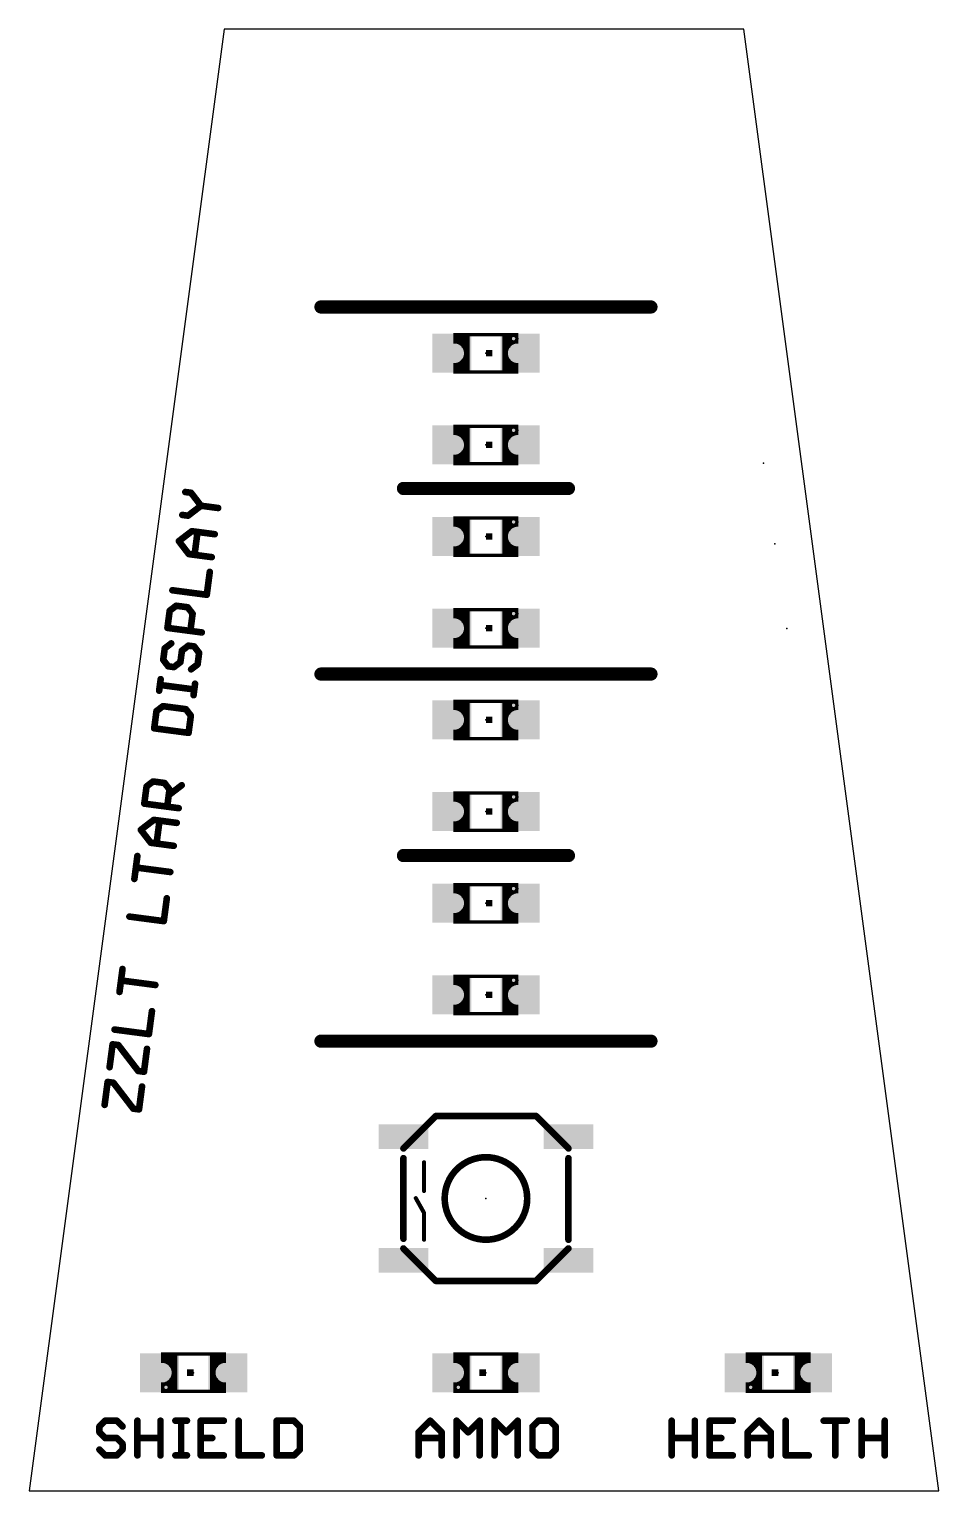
# Model space of a CAD drawing. Extents: x 0.9 to 28.9, y 0.4 to 45.4.
import ezdxf

# ---------------------------------------------------------------- set-up
doc = ezdxf.new("R2010")
doc.units = 0
for name, color, linetype in [('20', 7, 'CONTINUOUS'), ('21', 7, 'CONTINUOUS'), ('23', 7, 'CONTINUOUS'), ('31', 253, 'CONTINUOUS'), ('51', 53, 'CONTINUOUS')]:
    doc.layers.add(name, color=color, linetype=linetype)

# ---------------------------------------------------------------- blocks, each defined once
blk = doc.blocks.new('RECT')
blk.add_solid([(-0.5, -0.5), (0.5, -0.5), (-0.5, 0.5), (0.5, 0.5)])

msp = doc.modelspace()

# ---------------------------------------------------------------- linework, layer by layer
at = {"layer": '20'}
for p, q in [((6.8544, 45.4064), (0.8544, 0.4064)), ((22.8544, 45.4064), (6.8544, 45.4064)), ((28.8544, 0.4064), (22.8544, 45.4064)), ((0.8544, 0.4064), (28.8544, 0.4064))]:
    msp.add_line(p, q, dxfattribs=at)
at = {"layer": '21'}
for points, const_width in [([(9.8344, 36.8554), (19.9944, 36.8554)], 0.4064), ([(5.836, 31.134), (5.6595, 31.1573)], 0.2032), ([(6.1424, 30.7347), (5.836, 31.134)], 0.2032), ([(12.3744, 31.2674), (17.4544, 31.2674)], 0.4064), ([(5.7431, 30.4283), (6.1424, 30.7347)], 0.2032), ([(6.1424, 30.7347), (6.6717, 30.665)], 0.2032), ([(5.5666, 30.4515), (5.7431, 30.4283)], 0.2032), ([(5.4604, 29.645), (5.8598, 29.9514)], 0.2032), ([(5.7668, 29.2457), (5.4604, 29.645)], 0.2032), ([(5.8598, 29.9514), (6.5655, 29.8585)], 0.2032), ([(5.9433, 29.2225), (6.0362, 29.9282)], 0.2032), ([(6.4726, 29.1528), (5.7668, 29.2457)], 0.2032), ([(6.3199, 27.9934), (6.4128, 28.6991)], 0.2032), ([(5.2614, 28.1328), (6.3199, 27.9934)], 0.2032), ([(5.1087, 26.9734), (5.1784, 27.5027)], 0.2032), ([(5.1784, 27.5027), (5.3781, 27.6559)], 0.2032), ([(5.3781, 27.6559), (5.7309, 27.6094)], 0.2032), ([(5.7309, 27.6094), (5.8841, 27.4097)], 0.2032), ([(5.8841, 27.4097), (5.8144, 26.8805)], 0.2032), ([(6.1673, 26.834), (5.1087, 26.9734)], 0.2032), ([(5.2254, 26.4965), (5.0258, 26.3433)], 0.2032), ([(5.0258, 26.3433), (4.9793, 25.9904)], 0.2032), ([(5.5086, 25.9207), (5.5551, 26.2736)], 0.2032), ([(5.5551, 26.2736), (5.7547, 26.4268)], 0.2032), ([(5.7547, 26.4268), (5.9311, 26.4036)], 0.2032), ([(5.9311, 26.4036), (6.0843, 26.2039)], 0.2032), ([(6.0843, 26.2039), (6.0379, 25.851)], 0.2032), ([(4.9793, 25.9904), (5.1325, 25.7907)], 0.2032), ([(5.1325, 25.7907), (5.3089, 25.7675)], 0.2032), ([(5.3089, 25.7675), (5.5086, 25.9207)], 0.2032), ([(6.0379, 25.851), (5.8382, 25.6978)], 0.2032), ([(9.8344, 25.5524), (19.9944, 25.5524)], 0.4064), ([(4.8543, 25.0411), (4.9008, 25.3939)], 0.2032), ([(5.9361, 25.0781), (4.8776, 25.2175)], 0.2032), ([(5.9129, 24.9017), (5.9594, 25.2545)], 0.2032), ([(4.7714, 24.4109), (4.7017, 23.8817)], 0.2032), ([(4.971, 24.5642), (4.7714, 24.4109)], 0.2032), ([(5.6768, 24.4712), (4.971, 24.5642)], 0.2032), ([(5.83, 24.2716), (5.6768, 24.4712)], 0.2032), ([(5.7603, 23.7423), (5.83, 24.2716)], 0.2032), ([(4.7017, 23.8817), (5.7603, 23.7423)], 0.2032), ([(4.3964, 21.5629), (4.4661, 22.0922)], 0.2032), ([(4.4661, 22.0922), (4.6658, 22.2454)], 0.2032), ([(4.6658, 22.2454), (5.0186, 22.1989)], 0.2032), ([(5.0186, 22.1989), (5.1718, 21.9993)], 0.2032), ([(5.1718, 21.9993), (5.1021, 21.47)], 0.2032), ([(5.1486, 21.8228), (5.5479, 22.1292)], 0.2032), ([(5.455, 21.4235), (4.3964, 21.5629)], 0.2032), ([(4.2902, 20.7563), (4.6896, 21.0628)], 0.2032), ([(4.6896, 21.0628), (5.3953, 20.9698)], 0.2032), ([(4.5967, 20.357), (4.2902, 20.7563)], 0.2032), ([(4.7731, 20.3338), (4.866, 21.0395)], 0.2032), ([(5.3024, 20.2641), (4.5967, 20.357)], 0.2032), ([(4.0912, 19.2441), (4.1841, 19.9498)], 0.2032), ([(12.3744, 19.9644), (17.4544, 19.9644)], 0.4064), ([(5.1962, 19.4576), (4.1376, 19.597)], 0.2032), ([(4.9971, 17.9453), (5.09, 18.6511)], 0.2032), ([(3.9385, 18.0847), (4.9971, 17.9453)], 0.2032), ([(3.6333, 15.7659), (3.7262, 16.4716)], 0.2032), ([(4.7383, 15.9794), (3.6797, 16.1188)], 0.2032), ([(4.5392, 14.4672), (4.6321, 15.1729)], 0.2032), ([(3.4806, 14.6065), (4.5392, 14.4672)], 0.2032), ([(9.8344, 14.2494), (19.9944, 14.2494)], 0.4064), ([(3.328, 13.4471), (3.4209, 14.1529)], 0.2032), ([(3.4209, 14.1529), (3.5973, 14.1296)], 0.2032), ([(3.5973, 14.1296), (4.2101, 13.331)], 0.2032), ([(4.3866, 13.3078), (4.4795, 14.0135)], 0.2032), ([(3.1754, 12.2878), (3.2683, 12.9935)], 0.2032), ([(3.2683, 12.9935), (3.4447, 12.9702)], 0.2032), ([(3.4447, 12.9702), (4.0575, 12.1716)], 0.2032), ([(4.2101, 13.331), (4.3866, 13.3078)], 0.2032), ([(4.2339, 12.1484), (4.3268, 12.8541)], 0.2032), ([(4.0575, 12.1716), (4.2339, 12.1484)], 0.2032), ([(13.3744, 11.9464), (16.4544, 11.9464)], 0.2032), ([(12.3744, 8.1664), (12.3744, 10.6464)], 0.2032), ([(17.4544, 10.6464), (17.4544, 8.1364)], 0.2032), ([(16.4544, 6.8664), (13.3744, 6.8664)], 0.2032), ([(3.193, 2.5637), (3.015, 2.3858)], 0.2032), ([(3.015, 2.3858), (3.015, 2.2078)], 0.2032), ([(3.015, 2.2078), (3.193, 2.0299)], 0.2032), ([(3.5489, 2.5637), (3.193, 2.5637)], 0.2032), ([(3.7268, 2.3858), (3.5489, 2.5637)], 0.2032), ([(4.1844, 1.496), (4.1844, 2.5637)], 0.2032), ([(4.8962, 2.5637), (4.8962, 1.496)], 0.2032), ([(5.3538, 2.5637), (5.7097, 2.5637)], 0.2032), ([(5.5317, 1.496), (5.5317, 2.5637)], 0.2032), ([(6.8452, 2.5637), (6.1334, 2.5637)], 0.2032), ([(6.1334, 2.5637), (6.1334, 1.496)], 0.2032), ([(7.3028, 2.5637), (7.3028, 1.496)], 0.2032), ([(8.4722, 2.5637), (8.4722, 1.496)], 0.2032), ([(9.006, 2.5637), (8.4722, 2.5637)], 0.2032), ([(9.184, 2.3858), (9.006, 2.5637)], 0.2032), ([(9.184, 1.674), (9.184, 2.3858)], 0.2032), ([(12.84, 2.2078), (13.1959, 2.5637)], 0.2032), ([(12.84, 1.496), (12.84, 2.2078)], 0.2032), ([(13.1959, 2.5637), (13.5518, 2.2078)], 0.2032), ([(13.5518, 2.2078), (13.5518, 1.496)], 0.2032), ([(14.0094, 1.496), (14.0094, 2.5637)], 0.2032), ([(14.0094, 2.5637), (14.3653, 2.2078)], 0.2032), ([(14.3653, 2.2078), (14.7212, 2.5637)], 0.2032), ([(14.7212, 2.5637), (14.7212, 1.496)], 0.2032), ([(15.1788, 1.496), (15.1788, 2.5637)], 0.2032), ([(15.1788, 2.5637), (15.5347, 2.2078)], 0.2032), ([(15.5347, 2.2078), (15.8906, 2.5637)], 0.2032), ([(15.8906, 2.5637), (15.8906, 1.496)], 0.2032), ([(16.5261, 2.5637), (16.3482, 2.3858)], 0.2032), ([(16.3482, 2.3858), (16.3482, 1.674)], 0.2032), ([(16.882, 2.5637), (16.5261, 2.5637)], 0.2032), ([(17.06, 2.3858), (16.882, 2.5637)], 0.2032), ([(17.06, 1.674), (17.06, 2.3858)], 0.2032), ([(20.633, 1.496), (20.633, 2.5637)], 0.2032), ([(21.3448, 2.5637), (21.3448, 1.496)], 0.2032), ([(22.5142, 2.5637), (21.8024, 2.5637)], 0.2032), ([(21.8024, 2.5637), (21.8024, 1.496)], 0.2032), ([(22.9718, 2.2078), (23.3277, 2.5637)], 0.2032), ([(22.9718, 1.496), (22.9718, 2.2078)], 0.2032), ([(23.3277, 2.5637), (23.6836, 2.2078)], 0.2032), ([(23.6836, 2.2078), (23.6836, 1.496)], 0.2032), ([(24.1412, 2.5637), (24.1412, 1.496)], 0.2032), ([(25.3106, 2.5637), (26.0224, 2.5637)], 0.2032), ([(25.6665, 1.496), (25.6665, 2.5637)], 0.2032), ([(26.48, 1.496), (26.48, 2.5637)], 0.2032), ([(27.1918, 2.5637), (27.1918, 1.496)], 0.2032), ([(3.193, 2.0299), (3.5489, 2.0299)], 0.2032), ([(3.5489, 2.0299), (3.7268, 1.8519)], 0.2032), ([(3.7268, 1.8519), (3.7268, 1.674)], 0.2032), ([(4.1844, 2.0299), (4.8962, 2.0299)], 0.2032), ([(6.1334, 2.0299), (6.4893, 2.0299)], 0.2032), ([(12.84, 2.0299), (13.5518, 2.0299)], 0.2032), ([(20.633, 2.0299), (21.3448, 2.0299)], 0.2032), ([(21.8024, 2.0299), (22.1583, 2.0299)], 0.2032), ([(22.9718, 2.0299), (23.6836, 2.0299)], 0.2032), ([(26.48, 2.0299), (27.1918, 2.0299)], 0.2032), ([(3.193, 1.496), (3.015, 1.674)], 0.2032), ([(3.5489, 1.496), (3.193, 1.496)], 0.2032), ([(3.7268, 1.674), (3.5489, 1.496)], 0.2032), ([(5.3538, 1.496), (5.7097, 1.496)], 0.2032), ([(6.1334, 1.496), (6.8452, 1.496)], 0.2032), ([(7.3028, 1.496), (8.0146, 1.496)], 0.2032), ([(8.4722, 1.496), (9.006, 1.496)], 0.2032), ([(9.006, 1.496), (9.184, 1.674)], 0.2032), ([(16.3482, 1.674), (16.5261, 1.496)], 0.2032), ([(16.5261, 1.496), (16.882, 1.496)], 0.2032), ([(16.882, 1.496), (17.06, 1.674)], 0.2032), ([(21.8024, 1.496), (22.5142, 1.496)], 0.2032), ([(24.1412, 1.496), (24.853, 1.496)], 0.2032)]:
    msp.add_lwpolyline(points, dxfattribs=dict(at, const_width=const_width))
for points, const_width in [([(9.8344, 36.957, 1), (9.8344, 36.7538)], 0.2032), ([(19.9944, 36.7538, 1), (19.9944, 36.957)], 0.2032), ([(5.6662, 31.2076, 1), (5.6529, 31.1069)], 0.1016), ([(5.8763, 31.165, 1), (5.7957, 31.1031)], 0.1016), ([(5.8293, 31.0837, 1), (5.8426, 31.1844)], 0.1016), ([(12.3744, 31.369, 1), (12.3744, 31.1658)], 0.2032), ([(17.4544, 31.1658, 1), (17.4544, 31.369)], 0.2032), ([(6.149, 30.7851, 1), (6.1357, 30.6843)], 0.1016), ([(6.1021, 30.7038, 1), (6.1827, 30.7656)], 0.1016), ([(6.1733, 30.6944, 1), (6.1114, 30.775)], 0.1016), ([(6.665, 30.6147, 1), (6.6783, 30.7154)], 0.1016), ([(5.5733, 30.5019, 1), (5.56, 30.4012)], 0.1016), ([(5.7121, 30.4686, 1), (5.774, 30.388)], 0.1016), ([(5.7364, 30.3779, 1), (5.7497, 30.4787)], 0.1016), ([(5.5007, 29.6759, 1), (5.4201, 29.6141)], 0.1016), ([(5.4295, 29.6853, 1), (5.4914, 29.6047)], 0.1016), ([(5.8664, 30.0018, 1), (5.8531, 29.901)], 0.1016), ([(5.8907, 29.9111, 1), (5.8288, 29.9917)], 0.1016), ([(6.0865, 29.9216, 1), (5.9858, 29.9348)], 0.1016), ([(6.5588, 29.8081, 1), (6.5721, 29.9089)], 0.1016), ([(5.7735, 29.2961, 1), (5.7602, 29.1953)], 0.1016), ([(5.7265, 29.2148, 1), (5.8071, 29.2766)], 0.1016), ([(5.8929, 29.2291, 1), (5.9936, 29.2158)], 0.1016), ([(6.4659, 29.1024, 1), (6.4792, 29.2031)], 0.1016), ([(6.4632, 28.6925, 1), (6.3625, 28.7057)], 0.1016), ([(5.268, 28.1831, 1), (5.2547, 28.0824)], 0.1016), ([(6.2696, 28, 1), (6.3703, 27.9868)], 0.1016), ([(6.3133, 27.943, 1), (6.3266, 28.0438)], 0.1016), ([(5.1475, 27.543, 1), (5.2093, 27.4624)], 0.1016), ([(5.2288, 27.496, 1), (5.128, 27.5093)], 0.1016), ([(5.3847, 27.7062, 1), (5.3714, 27.6055)], 0.1016), ([(5.409, 27.6156, 1), (5.3471, 27.6962)], 0.1016), ([(5.7712, 27.6403, 1), (5.6906, 27.5785)], 0.1016), ([(5.7243, 27.559, 1), (5.7375, 27.6598)], 0.1016), ([(5.9345, 27.4031, 1), (5.8338, 27.4164)], 0.1016), ([(5.8438, 27.3788, 1), (5.9244, 27.4407)], 0.1016), ([(5.1153, 27.0237, 1), (5.1021, 26.923)], 0.1016), ([(5.0584, 26.98, 1), (5.1591, 26.9667)], 0.1016), ([(5.2563, 26.4562, 1), (5.1945, 26.5368)], 0.1016), ([(5.7641, 26.8871, 1), (5.8648, 26.8738)], 0.1016), ([(6.1607, 26.7836, 1), (6.1739, 26.8844)], 0.1016), ([(4.9948, 26.3836, 1), (5.0567, 26.303)], 0.1016), ([(5.0761, 26.3366, 1), (4.9754, 26.3499)], 0.1016), ([(5.5241, 26.3139, 1), (5.586, 26.2333)], 0.1016), ([(5.6054, 26.267, 1), (5.5047, 26.2802)], 0.1016), ([(5.7613, 26.4771, 1), (5.7481, 26.3764)], 0.1016), ([(5.7856, 26.3865, 1), (5.7238, 26.4671)], 0.1016), ([(5.9714, 26.4345, 1), (5.8908, 26.3726)], 0.1016), ([(5.9245, 26.3532, 1), (5.9378, 26.4539)], 0.1016), ([(6.1347, 26.1973, 1), (6.034, 26.2105)], 0.1016), ([(6.044, 26.173, 1), (6.1246, 26.2348)], 0.1016), ([(5.0196, 26.0213, 1), (4.939, 25.9595)], 0.1016), ([(4.9289, 25.997, 1), (5.0297, 25.9838)], 0.1016), ([(5.1391, 25.8411, 1), (5.1259, 25.7404)], 0.1016), ([(5.0922, 25.7598, 1), (5.1728, 25.8217)], 0.1016), ([(5.278, 25.8078, 1), (5.3399, 25.7272)], 0.1016), ([(5.3023, 25.7172, 1), (5.3156, 25.8179)], 0.1016), ([(5.4582, 25.9274, 1), (5.559, 25.9141)], 0.1016), ([(5.5395, 25.8804, 1), (5.4777, 25.961)], 0.1016), ([(5.8073, 25.7381, 1), (5.8692, 25.6575)], 0.1016), ([(5.9875, 25.8577, 1), (6.0883, 25.8444)], 0.1016), ([(6.0688, 25.8107, 1), (6.007, 25.8913)], 0.1016), ([(9.8344, 25.654, 1), (9.8344, 25.4508)], 0.2032), ([(19.9944, 25.4508, 1), (19.9944, 25.654)], 0.2032), ([(4.8842, 25.2678, 1), (4.8709, 25.1671)], 0.1016), ([(4.9511, 25.3873, 1), (4.8504, 25.4005)], 0.1016), ([(6.0097, 25.2479, 1), (5.909, 25.2612)], 0.1016), ([(4.804, 25.0477, 1), (4.9047, 25.0344)], 0.1016), ([(5.8625, 24.9083, 1), (5.9633, 24.8951)], 0.1016), ([(5.9295, 25.0277, 1), (5.9428, 25.1285)], 0.1016), ([(4.7405, 24.4513, 1), (4.8023, 24.3706)], 0.1016), ([(4.8217, 24.4043, 1), (4.721, 24.4176)], 0.1016), ([(4.9777, 24.6145, 1), (4.9644, 24.5138)], 0.1016), ([(5.002, 24.5238, 1), (4.9401, 24.6045)], 0.1016), ([(5.7171, 24.5022, 1), (5.6365, 24.4403)], 0.1016), ([(5.6701, 24.4209, 1), (5.6834, 24.5216)], 0.1016), ([(5.8803, 24.265, 1), (5.7796, 24.2782)], 0.1016), ([(5.7897, 24.2407, 1), (5.8703, 24.3025)], 0.1016), ([(4.7083, 23.932, 1), (4.6951, 23.8313)], 0.1016), ([(4.6513, 23.8883, 1), (4.7521, 23.875)], 0.1016), ([(5.7099, 23.7489, 1), (5.8106, 23.7357)], 0.1016), ([(5.7536, 23.6919, 1), (5.7669, 23.7927)], 0.1016), ([(4.4352, 22.1325, 1), (4.497, 22.0519)], 0.1016), ([(4.5165, 22.0855, 1), (4.4157, 22.0988)], 0.1016), ([(4.6724, 22.2957, 1), (4.6591, 22.195)], 0.1016), ([(4.6967, 22.2051, 1), (4.6348, 22.2857)], 0.1016), ([(5.0589, 22.2298, 1), (4.9783, 22.168)], 0.1016), ([(5.012, 22.1485, 1), (5.0253, 22.2493)], 0.1016), ([(5.2222, 21.9926, 1), (5.1215, 22.0059)], 0.1016), ([(5.1315, 21.9683, 1), (5.2121, 22.0302)], 0.1016), ([(5.5788, 22.0889, 1), (5.517, 22.1695)], 0.1016), ([(4.4031, 21.6132, 1), (4.3898, 21.5125)], 0.1016), ([(4.3461, 21.5695, 1), (4.4468, 21.5562)], 0.1016), ([(5.1177, 21.8631, 1), (5.1795, 21.7825)], 0.1016), ([(4.6962, 21.1131, 1), (4.6829, 21.0124)], 0.1016), ([(4.7205, 21.0224, 1), (4.6586, 21.1031)], 0.1016), ([(5.0518, 21.4766, 1), (5.1525, 21.4633)], 0.1016), ([(5.4484, 21.3732, 1), (5.4616, 21.4739)], 0.1016), ([(4.3305, 20.7873, 1), (4.2499, 20.7254)], 0.1016), ([(4.2593, 20.7966, 1), (4.3212, 20.716)], 0.1016), ([(4.9164, 21.0329, 1), (4.8156, 21.0462)], 0.1016), ([(5.3886, 20.9195, 1), (5.4019, 21.0202)], 0.1016), ([(4.6033, 20.4074, 1), (4.59, 20.3067)], 0.1016), ([(4.5563, 20.3261, 1), (4.637, 20.388)], 0.1016), ([(4.7227, 20.3404, 1), (4.8234, 20.3272)], 0.1016), ([(5.2957, 20.2138, 1), (5.309, 20.3145)], 0.1016), ([(4.2344, 19.9432, 1), (4.1337, 19.9564)], 0.1016), ([(12.3744, 20.066, 1), (12.3744, 19.8628)], 0.2032), ([(17.4544, 19.8628, 1), (17.4544, 20.066)], 0.2032), ([(4.1442, 19.6473, 1), (4.131, 19.5466)], 0.1016), ([(5.1896, 19.4072, 1), (5.2028, 19.508)], 0.1016), ([(4.0408, 19.2507, 1), (4.1415, 19.2375)], 0.1016), ([(5.1404, 18.6444, 1), (5.0396, 18.6577)], 0.1016), ([(3.9452, 18.1351, 1), (3.9319, 18.0343)], 0.1016), ([(4.9467, 17.952, 1), (5.0475, 17.9387)], 0.1016), ([(4.9905, 17.895, 1), (5.0037, 17.9957)], 0.1016), ([(3.6863, 16.1691, 1), (3.6731, 16.0684)], 0.1016), ([(3.7765, 16.465, 1), (3.6758, 16.4783)], 0.1016), ([(3.5829, 15.7726, 1), (3.6836, 15.7593)], 0.1016), ([(4.7317, 15.9291, 1), (4.7449, 16.0298)], 0.1016), ([(4.6825, 15.1663, 1), (4.5817, 15.1795)], 0.1016), ([(3.4872, 14.6569, 1), (3.474, 14.5562)], 0.1016), ([(4.4888, 14.4738, 1), (4.5896, 14.4605)], 0.1016), ([(4.5326, 14.4168, 1), (4.5458, 14.5175)], 0.1016), ([(9.8344, 14.351, 1), (9.8344, 14.1478)], 0.2032), ([(19.9944, 14.1478, 1), (19.9944, 14.351)], 0.2032), ([(3.4275, 14.2032, 1), (3.4143, 14.1025)], 0.1016), ([(3.4713, 14.1462, 1), (3.3705, 14.1595)], 0.1016), ([(3.6376, 14.1606, 1), (3.557, 14.0987)], 0.1016), ([(3.5907, 14.0793, 1), (3.604, 14.18)], 0.1016), ([(4.5298, 14.0069, 1), (4.4291, 14.0201)], 0.1016), ([(3.2776, 13.4538, 1), (3.3783, 13.4405)], 0.1016), ([(3.2749, 13.0438, 1), (3.2616, 12.9431)], 0.1016), ([(3.3186, 12.9868, 1), (3.2179, 13.0001)], 0.1016), ([(3.485, 13.0012, 1), (3.4044, 12.9393)], 0.1016), ([(3.4381, 12.9199, 1), (3.4513, 13.0206)], 0.1016), ([(4.2168, 13.3814, 1), (4.2035, 13.2806)], 0.1016), ([(4.1698, 13.3001, 1), (4.2504, 13.3619)], 0.1016), ([(4.3362, 13.3144, 1), (4.4369, 13.3012)], 0.1016), ([(4.3799, 13.2574, 1), (4.3932, 13.3581)], 0.1016), ([(4.3772, 12.8475, 1), (4.2765, 12.8607)], 0.1016), ([(3.125, 12.2944, 1), (3.2257, 12.2811)], 0.1016), ([(4.0641, 12.222, 1), (4.0509, 12.1213)], 0.1016), ([(4.0172, 12.1407, 1), (4.0978, 12.2025)], 0.1016), ([(4.1836, 12.155, 1), (4.2843, 12.1418)], 0.1016), ([(4.2273, 12.098, 1), (4.2406, 12.1988)], 0.1016), ([(13.3744, 11.9972, 1), (13.3744, 11.8956)], 0.1016), ([(16.4544, 11.8956, 1), (16.4544, 11.9972)], 0.1016), ([(12.4252, 10.6464, 1), (12.3236, 10.6464)], 0.1016), ([(14.9144, 8.1364, 1), (14.9144, 10.6764, 1), (14.9144, 8.1364)], 0.2032), ([(17.5052, 10.6464, 1), (17.4036, 10.6464)], 0.1016), ([(12.3236, 8.1664, 1), (12.4252, 8.1664)], 0.1016), ([(17.4036, 8.1364, 1), (17.5052, 8.1364)], 0.1016), ([(13.3744, 6.9172, 1), (13.3744, 6.8156)], 0.1016), ([(16.4544, 6.8156, 1), (16.4544, 6.9172)], 0.1016), ([(3.0658, 2.3858, 1), (2.9642, 2.3858)], 0.1016), ([(2.9791, 2.4217, 1), (3.0509, 2.3498)], 0.1016), ([(3.0509, 2.2437, 1), (2.9791, 2.1719)], 0.1016), ([(2.9642, 2.2078, 1), (3.0658, 2.2078)], 0.1016), ([(3.193, 2.6145, 1), (3.193, 2.5129)], 0.1016), ([(3.2289, 2.5278, 1), (3.157, 2.5996)], 0.1016), ([(3.5848, 2.5996, 1), (3.5129, 2.5278)], 0.1016), ([(3.5489, 2.5129, 1), (3.5489, 2.6145)], 0.1016), ([(3.6909, 2.3498, 1), (3.7627, 2.4217)], 0.1016), ([(4.2352, 2.5637, 1), (4.1336, 2.5637)], 0.1016), ([(4.947, 2.5637, 1), (4.8454, 2.5637)], 0.1016), ([(5.3538, 2.6145, 1), (5.3538, 2.5129)], 0.1016), ([(5.5825, 2.5637, 1), (5.4809, 2.5637)], 0.1016), ([(5.7097, 2.5129, 1), (5.7097, 2.6145)], 0.1016), ([(6.1334, 2.6145, 1), (6.1334, 2.5129)], 0.1016), ([(6.1842, 2.5637, 1), (6.0826, 2.5637)], 0.1016), ([(6.8452, 2.5129, 1), (6.8452, 2.6145)], 0.1016), ([(7.3536, 2.5637, 1), (7.252, 2.5637)], 0.1016), ([(8.523, 2.5637, 1), (8.4214, 2.5637)], 0.1016), ([(8.4722, 2.6145, 1), (8.4722, 2.5129)], 0.1016), ([(9.042, 2.5996, 1), (8.9701, 2.5278)], 0.1016), ([(9.006, 2.5129, 1), (9.006, 2.6145)], 0.1016), ([(9.2348, 2.3858, 1), (9.1332, 2.3858)], 0.1016), ([(9.1481, 2.3498, 1), (9.2199, 2.4217)], 0.1016), ([(12.8908, 2.2078, 1), (12.7892, 2.2078)], 0.1016), ([(12.8041, 2.2437, 1), (12.8759, 2.1719)], 0.1016), ([(13.2318, 2.5996, 1), (13.16, 2.5278)], 0.1016), ([(13.2318, 2.5278, 1), (13.16, 2.5996)], 0.1016), ([(13.6026, 2.2078, 1), (13.501, 2.2078)], 0.1016), ([(13.5159, 2.1719, 1), (13.5877, 2.2437)], 0.1016), ([(14.0602, 2.5637, 1), (13.9586, 2.5637)], 0.1016), ([(14.0453, 2.5996, 1), (13.9735, 2.5278)], 0.1016), ([(14.3294, 2.2437, 1), (14.4012, 2.1719)], 0.1016), ([(14.3294, 2.1719, 1), (14.4012, 2.2437)], 0.1016), ([(14.772, 2.5637, 1), (14.6704, 2.5637)], 0.1016), ([(14.7571, 2.5278, 1), (14.6853, 2.5996)], 0.1016), ([(15.2296, 2.5637, 1), (15.128, 2.5637)], 0.1016), ([(15.2147, 2.5996, 1), (15.1429, 2.5278)], 0.1016), ([(15.4988, 2.2437, 1), (15.5706, 2.1719)], 0.1016), ([(15.4988, 2.1719, 1), (15.5706, 2.2437)], 0.1016), ([(15.9414, 2.5637, 1), (15.8398, 2.5637)], 0.1016), ([(15.9265, 2.5278, 1), (15.8547, 2.5996)], 0.1016), ([(16.399, 2.3858, 1), (16.2974, 2.3858)], 0.1016), ([(16.3123, 2.4217, 1), (16.3841, 2.3498)], 0.1016), ([(16.5261, 2.6145, 1), (16.5261, 2.5129)], 0.1016), ([(16.5621, 2.5278, 1), (16.4902, 2.5996)], 0.1016), ([(16.918, 2.5996, 1), (16.8461, 2.5278)], 0.1016), ([(16.882, 2.5129, 1), (16.882, 2.6145)], 0.1016), ([(17.1108, 2.3858, 1), (17.0092, 2.3858)], 0.1016), ([(17.0241, 2.3498, 1), (17.0959, 2.4217)], 0.1016), ([(20.6838, 2.5637, 1), (20.5822, 2.5637)], 0.1016), ([(21.3956, 2.5637, 1), (21.294, 2.5637)], 0.1016), ([(21.8024, 2.6145, 1), (21.8024, 2.5129)], 0.1016), ([(21.8532, 2.5637, 1), (21.7516, 2.5637)], 0.1016), ([(22.5142, 2.5129, 1), (22.5142, 2.6145)], 0.1016), ([(23.0226, 2.2078, 1), (22.921, 2.2078)], 0.1016), ([(22.9359, 2.2437, 1), (23.0077, 2.1719)], 0.1016), ([(23.3636, 2.5996, 1), (23.2918, 2.5278)], 0.1016), ([(23.3636, 2.5278, 1), (23.2918, 2.5996)], 0.1016), ([(23.7344, 2.2078, 1), (23.6328, 2.2078)], 0.1016), ([(23.6477, 2.1719, 1), (23.7195, 2.2437)], 0.1016), ([(24.192, 2.5637, 1), (24.0904, 2.5637)], 0.1016), ([(25.3106, 2.6145, 1), (25.3106, 2.5129)], 0.1016), ([(25.7173, 2.5637, 1), (25.6157, 2.5637)], 0.1016), ([(26.0224, 2.5129, 1), (26.0224, 2.6145)], 0.1016), ([(26.5308, 2.5637, 1), (26.4292, 2.5637)], 0.1016), ([(27.2426, 2.5637, 1), (27.141, 2.5637)], 0.1016), ([(3.193, 2.0807, 1), (3.193, 1.9791)], 0.1016), ([(3.157, 1.9939, 1), (3.2289, 2.0658)], 0.1016), ([(3.5848, 2.0658, 1), (3.5129, 1.9939)], 0.1016), ([(3.5489, 1.9791, 1), (3.5489, 2.0807)], 0.1016), ([(3.7776, 1.8519, 1), (3.676, 1.8519)], 0.1016), ([(3.6909, 1.816, 1), (3.7627, 1.8878)], 0.1016), ([(4.1844, 2.0807, 1), (4.1844, 1.9791)], 0.1016), ([(4.8962, 1.9791, 1), (4.8962, 2.0807)], 0.1016), ([(6.1334, 2.0807, 1), (6.1334, 1.9791)], 0.1016), ([(6.4893, 1.9791, 1), (6.4893, 2.0807)], 0.1016), ([(12.84, 2.0807, 1), (12.84, 1.9791)], 0.1016), ([(13.5518, 1.9791, 1), (13.5518, 2.0807)], 0.1016), ([(20.633, 2.0807, 1), (20.633, 1.9791)], 0.1016), ([(21.3448, 1.9791, 1), (21.3448, 2.0807)], 0.1016), ([(21.8024, 2.0807, 1), (21.8024, 1.9791)], 0.1016), ([(22.1583, 1.9791, 1), (22.1583, 2.0807)], 0.1016), ([(22.9718, 2.0807, 1), (22.9718, 1.9791)], 0.1016), ([(23.6836, 1.9791, 1), (23.6836, 2.0807)], 0.1016), ([(26.48, 2.0807, 1), (26.48, 1.9791)], 0.1016), ([(27.1918, 1.9791, 1), (27.1918, 2.0807)], 0.1016), ([(3.0509, 1.7099, 1), (2.9791, 1.638)], 0.1016), ([(3.193, 1.5468, 1), (3.193, 1.4452)], 0.1016), ([(3.157, 1.4601, 1), (3.2289, 1.5319)], 0.1016), ([(3.5129, 1.5319, 1), (3.5848, 1.4601)], 0.1016), ([(3.5489, 1.4452, 1), (3.5489, 1.5468)], 0.1016), ([(3.676, 1.674, 1), (3.7776, 1.674)], 0.1016), ([(3.7627, 1.638, 1), (3.6909, 1.7099)], 0.1016), ([(4.1336, 1.496, 1), (4.2352, 1.496)], 0.1016), ([(4.8454, 1.496, 1), (4.947, 1.496)], 0.1016), ([(5.3538, 1.5468, 1), (5.3538, 1.4452)], 0.1016), ([(5.4809, 1.496, 1), (5.5825, 1.496)], 0.1016), ([(5.7097, 1.4452, 1), (5.7097, 1.5468)], 0.1016), ([(6.1334, 1.5468, 1), (6.1334, 1.4452)], 0.1016), ([(6.0826, 1.496, 1), (6.1842, 1.496)], 0.1016), ([(6.8452, 1.4452, 1), (6.8452, 1.5468)], 0.1016), ([(7.3028, 1.5468, 1), (7.3028, 1.4452)], 0.1016), ([(7.252, 1.496, 1), (7.3536, 1.496)], 0.1016), ([(8.0146, 1.4452, 1), (8.0146, 1.5468)], 0.1016), ([(8.4722, 1.5468, 1), (8.4722, 1.4452)], 0.1016), ([(8.4214, 1.496, 1), (8.523, 1.496)], 0.1016), ([(8.9701, 1.5319, 1), (9.042, 1.4601)], 0.1016), ([(9.006, 1.4452, 1), (9.006, 1.5468)], 0.1016), ([(9.1332, 1.674, 1), (9.2348, 1.674)], 0.1016), ([(9.2199, 1.638, 1), (9.1481, 1.7099)], 0.1016), ([(12.7892, 1.496, 1), (12.8908, 1.496)], 0.1016), ([(13.501, 1.496, 1), (13.6026, 1.496)], 0.1016), ([(13.9586, 1.496, 1), (14.0602, 1.496)], 0.1016), ([(14.6704, 1.496, 1), (14.772, 1.496)], 0.1016), ([(15.128, 1.496, 1), (15.2296, 1.496)], 0.1016), ([(15.8398, 1.496, 1), (15.9414, 1.496)], 0.1016), ([(16.3841, 1.7099, 1), (16.3123, 1.638)], 0.1016), ([(16.2974, 1.674, 1), (16.399, 1.674)], 0.1016), ([(16.5261, 1.5468, 1), (16.5261, 1.4452)], 0.1016), ([(16.4902, 1.4601, 1), (16.5621, 1.5319)], 0.1016), ([(16.8461, 1.5319, 1), (16.918, 1.4601)], 0.1016), ([(16.882, 1.4452, 1), (16.882, 1.5468)], 0.1016), ([(17.0092, 1.674, 1), (17.1108, 1.674)], 0.1016), ([(17.0959, 1.638, 1), (17.0241, 1.7099)], 0.1016), ([(20.5822, 1.496, 1), (20.6838, 1.496)], 0.1016), ([(21.294, 1.496, 1), (21.3956, 1.496)], 0.1016), ([(21.8024, 1.5468, 1), (21.8024, 1.4452)], 0.1016), ([(21.7516, 1.496, 1), (21.8532, 1.496)], 0.1016), ([(22.5142, 1.4452, 1), (22.5142, 1.5468)], 0.1016), ([(22.921, 1.496, 1), (23.0226, 1.496)], 0.1016), ([(23.6328, 1.496, 1), (23.7344, 1.496)], 0.1016), ([(24.1412, 1.5468, 1), (24.1412, 1.4452)], 0.1016), ([(24.0904, 1.496, 1), (24.192, 1.496)], 0.1016), ([(24.853, 1.4452, 1), (24.853, 1.5468)], 0.1016), ([(25.6157, 1.496, 1), (25.7173, 1.496)], 0.1016), ([(26.4292, 1.496, 1), (26.5308, 1.496)], 0.1016), ([(27.141, 1.496, 1), (27.2426, 1.496)], 0.1016)]:
    msp.add_lwpolyline(points, format="xyb", dxfattribs=dict(at, const_width=const_width))
at = {"layer": '23'}
for p in [(14.9144, 35.4302), (14.9144, 32.608), (23.4624, 32.0495), (14.9144, 29.7857), (23.8114, 29.5659), (14.9144, 26.9635), (24.1781, 26.9565), (14.9144, 24.1413), (14.9144, 21.3191), (14.9144, 18.4968), (14.9144, 15.6746), (14.9144, 9.4064), (5.9144, 4.0414), (14.9144, 4.0414), (23.9144, 4.0414)]:
    msp.add_point(p, dxfattribs=at)
at = {"layer": '51'}
for points, const_width in [([(14.4144, 36.0052), (15.8394, 36.0052)], 0.1016), ([(15.4394, 34.8552), (14.3894, 34.8552)], 0.1016), ([(14.4144, 33.183), (15.8394, 33.183)], 0.1016), ([(15.4394, 32.033), (14.3894, 32.033)], 0.1016), ([(14.4144, 30.3607), (15.8394, 30.3607)], 0.1016), ([(15.4394, 29.2107), (14.3894, 29.2107)], 0.1016), ([(14.4144, 27.5385), (15.8394, 27.5385)], 0.1016), ([(15.4394, 26.3885), (14.3894, 26.3885)], 0.1016), ([(14.4144, 24.7163), (15.8394, 24.7163)], 0.1016), ([(15.4394, 23.5663), (14.3894, 23.5663)], 0.1016), ([(14.4144, 21.8941), (15.8394, 21.8941)], 0.1016), ([(15.4394, 20.7441), (14.3894, 20.7441)], 0.1016), ([(14.4144, 19.0718), (15.8394, 19.0718)], 0.1016), ([(15.4394, 17.9218), (14.3894, 17.9218)], 0.1016), ([(14.4144, 16.2496), (15.8394, 16.2496)], 0.1016), ([(15.4394, 15.0996), (14.3894, 15.0996)], 0.1016), ([(12.3744, 10.9464), (13.3744, 11.9464)], 0.2032), ([(16.4544, 11.9464), (17.4544, 10.9464)], 0.2032), ([(13.0094, 9.6364), (13.0094, 10.5214)], 0.127), ([(13.0094, 8.9614), (12.7544, 9.4164)], 0.127), ([(13.0094, 8.1364), (13.0094, 8.9614)], 0.127), ([(13.3744, 6.8664), (12.3744, 7.8664)], 0.2032), ([(17.4544, 7.8664), (16.4544, 6.8664)], 0.2032), ([(5.3894, 4.6164), (6.4394, 4.6164)], 0.1016), ([(14.3894, 4.6164), (15.4394, 4.6164)], 0.1016), ([(23.3894, 4.6164), (24.4394, 4.6164)], 0.1016), ([(6.4144, 3.4664), (4.9894, 3.4664)], 0.1016), ([(15.4144, 3.4664), (13.9894, 3.4664)], 0.1016), ([(24.4144, 3.4664), (22.9894, 3.4664)], 0.1016)]:
    msp.add_lwpolyline(points, dxfattribs=dict(at, const_width=const_width))
for points, const_width in [([(14.4144, 36.0306, 1), (14.4144, 35.9798)], 0.0508), ([(15.7644, 35.7772, 1), (15.7644, 35.9832, 1), (15.7644, 35.7772)], 0.1016), ([(15.8394, 35.9798, 1), (15.8394, 36.0306)], 0.0508), ([(13.9894, 35.0802, 0.8571), (13.9894, 35.7802)], 0.1016), ([(13.9933, 35.8053, 1), (13.9855, 35.7551)], 0.0508), ([(15.8394, 35.7802, 0.8571), (15.8394, 35.0802)], 0.1016), ([(15.8433, 35.7551, 1), (15.8355, 35.8053)], 0.0508), ([(13.9855, 35.1053, 1), (13.9933, 35.0551)], 0.0508), ([(15.8355, 35.0551, 1), (15.8433, 35.1053)], 0.0508), ([(14.3894, 34.8806, 1), (14.3894, 34.8298)], 0.0508), ([(15.4394, 34.8298, 1), (15.4394, 34.8806)], 0.0508), ([(13.9894, 32.258, 0.8571), (13.9894, 32.958)], 0.1016), ([(13.9933, 32.9831, 1), (13.9855, 32.9329)], 0.0508), ([(14.4144, 33.2084, 1), (14.4144, 33.1576)], 0.0508), ([(15.8394, 32.958, 0.8571), (15.8394, 32.258)], 0.1016), ([(15.7644, 32.955, 1), (15.7644, 33.161, 1), (15.7644, 32.955)], 0.1016), ([(15.8433, 32.9329, 1), (15.8355, 32.9831)], 0.0508), ([(15.8394, 33.1576, 1), (15.8394, 33.2084)], 0.0508), ([(13.9855, 32.2831, 1), (13.9933, 32.2329)], 0.0508), ([(14.3894, 32.0584, 1), (14.3894, 32.0076)], 0.0508), ([(15.4394, 32.0076, 1), (15.4394, 32.0584)], 0.0508), ([(15.8355, 32.2329, 1), (15.8433, 32.2831)], 0.0508), ([(13.9894, 29.4357, 0.8571), (13.9894, 30.1357)], 0.1016), ([(13.9933, 30.1608, 1), (13.9855, 30.1106)], 0.0508), ([(14.4144, 30.3861, 1), (14.4144, 30.3353)], 0.0508), ([(15.8394, 30.1357, 0.8571), (15.8394, 29.4357)], 0.1016), ([(15.7644, 30.1327, 1), (15.7644, 30.3387, 1), (15.7644, 30.1327)], 0.1016), ([(15.8433, 30.1106, 1), (15.8355, 30.1608)], 0.0508), ([(15.8394, 30.3353, 1), (15.8394, 30.3861)], 0.0508), ([(13.9855, 29.4608, 1), (13.9933, 29.4106)], 0.0508), ([(14.3894, 29.2361, 1), (14.3894, 29.1853)], 0.0508), ([(15.4394, 29.1853, 1), (15.4394, 29.2361)], 0.0508), ([(15.8355, 29.4106, 1), (15.8433, 29.4608)], 0.0508), ([(14.4144, 27.5639, 1), (14.4144, 27.5131)], 0.0508), ([(15.7644, 27.3105, 1), (15.7644, 27.5165, 1), (15.7644, 27.3105)], 0.1016), ([(15.8394, 27.5131, 1), (15.8394, 27.5639)], 0.0508), ([(13.9894, 26.6135, 0.8571), (13.9894, 27.3135)], 0.1016), ([(13.9933, 27.3386, 1), (13.9855, 27.2884)], 0.0508), ([(15.8394, 27.3135, 0.8571), (15.8394, 26.6135)], 0.1016), ([(15.8433, 27.2884, 1), (15.8355, 27.3386)], 0.0508), ([(13.9855, 26.6386, 1), (13.9933, 26.5884)], 0.0508), ([(15.8355, 26.5884, 1), (15.8433, 26.6386)], 0.0508), ([(14.3894, 26.4139, 1), (14.3894, 26.3631)], 0.0508), ([(15.4394, 26.3631, 1), (15.4394, 26.4139)], 0.0508), ([(14.4144, 24.7417, 1), (14.4144, 24.6909)], 0.0508), ([(15.8394, 24.6909, 1), (15.8394, 24.7417)], 0.0508), ([(13.9894, 23.7913, 0.8571), (13.9894, 24.4913)], 0.1016), ([(13.9933, 24.5164, 1), (13.9855, 24.4662)], 0.0508), ([(15.8394, 24.4913, 0.8571), (15.8394, 23.7913)], 0.1016), ([(15.7644, 24.4883, 1), (15.7644, 24.6943, 1), (15.7644, 24.4883)], 0.1016), ([(15.8433, 24.4662, 1), (15.8355, 24.5164)], 0.0508), ([(13.9855, 23.8164, 1), (13.9933, 23.7662)], 0.0508), ([(14.3894, 23.5917, 1), (14.3894, 23.5409)], 0.0508), ([(15.4394, 23.5409, 1), (15.4394, 23.5917)], 0.0508), ([(15.8355, 23.7662, 1), (15.8433, 23.8164)], 0.0508), ([(13.9894, 20.9691, 0.8571), (13.9894, 21.6691)], 0.1016), ([(13.9933, 21.6942, 1), (13.9855, 21.644)], 0.0508), ([(14.4144, 21.9195, 1), (14.4144, 21.8687)], 0.0508), ([(15.8394, 21.6691, 0.8571), (15.8394, 20.9691)], 0.1016), ([(15.7644, 21.6661, 1), (15.7644, 21.8721, 1), (15.7644, 21.6661)], 0.1016), ([(15.8433, 21.644, 1), (15.8355, 21.6942)], 0.0508), ([(15.8394, 21.8687, 1), (15.8394, 21.9195)], 0.0508), ([(13.9855, 20.9942, 1), (13.9933, 20.944)], 0.0508), ([(14.3894, 20.7695, 1), (14.3894, 20.7187)], 0.0508), ([(15.4394, 20.7187, 1), (15.4394, 20.7695)], 0.0508), ([(15.8355, 20.944, 1), (15.8433, 20.9942)], 0.0508), ([(14.4144, 19.0972, 1), (14.4144, 19.0464)], 0.0508), ([(15.7644, 18.8438, 1), (15.7644, 19.0498, 1), (15.7644, 18.8438)], 0.1016), ([(15.8394, 19.0464, 1), (15.8394, 19.0972)], 0.0508), ([(13.9894, 18.1468, 0.8571), (13.9894, 18.8468)], 0.1016), ([(13.9933, 18.8719, 1), (13.9855, 18.8217)], 0.0508), ([(15.8394, 18.8468, 0.8571), (15.8394, 18.1468)], 0.1016), ([(15.8433, 18.8217, 1), (15.8355, 18.8719)], 0.0508), ([(13.9855, 18.1719, 1), (13.9933, 18.1217)], 0.0508), ([(15.8355, 18.1217, 1), (15.8433, 18.1719)], 0.0508), ([(14.3894, 17.9472, 1), (14.3894, 17.8964)], 0.0508), ([(15.4394, 17.8964, 1), (15.4394, 17.9472)], 0.0508), ([(14.4144, 16.275, 1), (14.4144, 16.2242)], 0.0508), ([(15.7644, 16.0216, 1), (15.7644, 16.2276, 1), (15.7644, 16.0216)], 0.1016), ([(15.8394, 16.2242, 1), (15.8394, 16.275)], 0.0508), ([(13.9894, 15.3246, 0.8571), (13.9894, 16.0246)], 0.1016), ([(13.9933, 16.0497, 1), (13.9855, 15.9995)], 0.0508), ([(15.8394, 16.0246, 0.8571), (15.8394, 15.3246)], 0.1016), ([(15.8433, 15.9995, 1), (15.8355, 16.0497)], 0.0508), ([(13.9855, 15.3497, 1), (13.9933, 15.2995)], 0.0508), ([(15.8355, 15.2995, 1), (15.8433, 15.3497)], 0.0508), ([(14.3894, 15.125, 1), (14.3894, 15.0742)], 0.0508), ([(15.4394, 15.0742, 1), (15.4394, 15.125)], 0.0508), ([(13.4103, 11.9105, 1), (13.3385, 11.9823)], 0.1016), ([(16.4903, 11.9823, 1), (16.4185, 11.9105)], 0.1016), ([(12.3385, 10.9823, 1), (12.4103, 10.9105)], 0.1016), ([(17.4185, 10.9105, 1), (17.4903, 10.9823)], 0.1016), ([(13.0412, 10.5214, 1), (12.9777, 10.5214)], 0.0635), ([(12.7821, 9.4319, 1), (12.7267, 9.4009)], 0.0635), ([(12.9777, 9.6364, 1), (13.0412, 9.6364)], 0.0635), ([(13.0412, 8.9614, 1), (12.9777, 8.9614)], 0.0635), ([(12.9817, 8.9459, 1), (13.0371, 8.9769)], 0.0635), ([(12.9777, 8.1364, 1), (13.0412, 8.1364)], 0.0635), ([(12.4103, 7.9023, 1), (12.3385, 7.8305)], 0.1016), ([(17.4903, 7.8305, 1), (17.4185, 7.9023)], 0.1016), ([(13.3385, 6.8305, 1), (13.4103, 6.9023)], 0.1016), ([(16.4185, 6.9023, 1), (16.4903, 6.8305)], 0.1016), ([(5.3894, 4.6418, 1), (5.3894, 4.591)], 0.0508), ([(6.4394, 4.591, 1), (6.4394, 4.6418)], 0.0508), ([(14.3894, 4.6418, 1), (14.3894, 4.591)], 0.0508), ([(15.4394, 4.591, 1), (15.4394, 4.6418)], 0.0508), ([(23.3894, 4.6418, 1), (23.3894, 4.591)], 0.0508), ([(24.4394, 4.591, 1), (24.4394, 4.6418)], 0.0508), ([(4.9894, 3.6914, 0.8571), (4.9894, 4.3914)], 0.1016), ([(4.9933, 4.4165, 1), (4.9855, 4.3663)], 0.0508), ([(6.8394, 4.3914, 0.8571), (6.8394, 3.6914)], 0.1016), ([(6.8433, 4.3663, 1), (6.8355, 4.4165)], 0.0508), ([(13.9894, 3.6914, 0.8571), (13.9894, 4.3914)], 0.1016), ([(13.9933, 4.4165, 1), (13.9855, 4.3663)], 0.0508), ([(15.8394, 4.3914, 0.8571), (15.8394, 3.6914)], 0.1016), ([(15.8433, 4.3663, 1), (15.8355, 4.4165)], 0.0508), ([(22.9894, 3.6914, 0.8571), (22.9894, 4.3914)], 0.1016), ([(22.9933, 4.4165, 1), (22.9855, 4.3663)], 0.0508), ([(24.8394, 4.3914, 0.8571), (24.8394, 3.6914)], 0.1016), ([(24.8433, 4.3663, 1), (24.8355, 4.4165)], 0.0508), ([(5.0644, 3.4884, 1), (5.0644, 3.6944, 1), (5.0644, 3.4884)], 0.1016), ([(4.9855, 3.7165, 1), (4.9933, 3.6663)], 0.0508), ([(6.8355, 3.6663, 1), (6.8433, 3.7165)], 0.0508), ([(14.0644, 3.4884, 1), (14.0644, 3.6944, 1), (14.0644, 3.4884)], 0.1016), ([(13.9855, 3.7165, 1), (13.9933, 3.6663)], 0.0508), ([(15.8355, 3.6663, 1), (15.8433, 3.7165)], 0.0508), ([(23.0644, 3.4884, 1), (23.0644, 3.6944, 1), (23.0644, 3.4884)], 0.1016), ([(22.9855, 3.7165, 1), (22.9933, 3.6663)], 0.0508), ([(24.8355, 3.6663, 1), (24.8433, 3.7165)], 0.0508), ([(4.9894, 3.4918, 1), (4.9894, 3.441)], 0.0508), ([(6.4144, 3.441, 1), (6.4144, 3.4918)], 0.0508), ([(13.9894, 3.4918, 1), (13.9894, 3.441)], 0.0508), ([(15.4144, 3.441, 1), (15.4144, 3.4918)], 0.0508), ([(22.9894, 3.4918, 1), (22.9894, 3.441)], 0.0508), ([(24.4144, 3.441, 1), (24.4144, 3.4918)], 0.0508)]:
    msp.add_lwpolyline(points, format="xyb", dxfattribs=dict(at, const_width=const_width))

# ---------------------------------------------------------------- block references
at = {"layer": '21', "xscale": 0.2, "yscale": 0.2}
for p, rotation in [((15.0144, 35.4302), 270), ((15.0144, 32.608), 270), ((15.0144, 29.7857), 270), ((15.0144, 26.9635), 270), ((15.0144, 24.1413), 270), ((15.0144, 21.3191), 270), ((15.0144, 18.4968), 270), ((15.0144, 15.6746), 270), ((5.8144, 4.0414), 90), ((14.8144, 4.0414), 90), ((23.8144, 4.0414), 90)]:
    msp.add_blockref('RECT', p, dxfattribs=dict(at, rotation=rotation))
at = {"layer": '31'}
for p, xscale, yscale, rotation in [((13.8644, 35.4302), 1.2, 1.2, 270), ((15.9644, 35.4302), 1.2, 1.2, 270), ((13.8644, 32.608), 1.2, 1.2, 270), ((15.9644, 32.608), 1.2, 1.2, 270), ((13.8644, 29.7857), 1.2, 1.2, 270), ((15.9644, 29.7857), 1.2, 1.2, 270), ((13.8644, 26.9635), 1.2, 1.2, 270), ((15.9644, 26.9635), 1.2, 1.2, 270), ((13.8644, 24.1413), 1.2, 1.2, 270), ((15.9644, 24.1413), 1.2, 1.2, 270), ((13.8644, 21.3191), 1.2, 1.2, 270), ((15.9644, 21.3191), 1.2, 1.2, 270), ((13.8644, 18.4968), 1.2, 1.2, 270), ((15.9644, 18.4968), 1.2, 1.2, 270), ((13.8644, 15.6746), 1.2, 1.2, 270), ((15.9644, 15.6746), 1.2, 1.2, 270), ((12.3744, 11.3114), 0.762, 1.524, 270), ((17.4544, 11.3114), 0.762, 1.524, 270), ((12.3744, 7.5014), 0.762, 1.524, 270), ((17.4544, 7.5014), 0.762, 1.524, 270), ((4.8644, 4.0414), 1.2, 1.2, 90), ((6.9644, 4.0414), 1.2, 1.2, 90), ((13.8644, 4.0414), 1.2, 1.2, 90), ((15.9644, 4.0414), 1.2, 1.2, 90), ((22.8644, 4.0414), 1.2, 1.2, 90), ((24.9644, 4.0414), 1.2, 1.2, 90)]:
    msp.add_blockref('RECT', p, dxfattribs=dict(at, xscale=xscale, yscale=yscale, rotation=rotation))
at = {"layer": '51'}
for p, xscale, yscale, rotation in [((14.1644, 35.8927), 0.325, 0.5, 270), ((15.5644, 35.8802), 0.3, 0.3, 270), ((15.8769, 35.8927), 0.325, 0.075, 270), ((14.2894, 35.6802), 0.15, 0.25, 270), ((14.3269, 35.4302), 0.4, 0.175, 270), ((15.5394, 35.6802), 0.15, 0.25, 270), ((15.5019, 35.4302), 0.4, 0.175, 270), ((14.1644, 34.9677), 0.325, 0.5, 270), ((14.2894, 35.1802), 0.15, 0.25, 270), ((15.5394, 35.1802), 0.15, 0.25, 270), ((15.6644, 34.9677), 0.325, 0.5, 270), ((14.1644, 33.0705), 0.325, 0.5, 270), ((14.2894, 32.858), 0.15, 0.25, 270), ((15.5644, 33.058), 0.3, 0.3, 270), ((15.5394, 32.858), 0.15, 0.25, 270), ((15.8769, 33.0705), 0.325, 0.075, 270), ((14.2894, 32.358), 0.15, 0.25, 270), ((14.3269, 32.608), 0.4, 0.175, 270), ((15.5019, 32.608), 0.4, 0.175, 270), ((15.5394, 32.358), 0.15, 0.25, 270), ((14.1644, 32.1455), 0.325, 0.5, 270), ((15.6644, 32.1455), 0.325, 0.5, 270), ((14.1644, 30.2482), 0.325, 0.5, 270), ((15.5644, 30.2357), 0.3, 0.3, 270), ((15.8769, 30.2482), 0.325, 0.075, 270), ((14.2894, 30.0357), 0.15, 0.25, 270), ((14.3269, 29.7857), 0.4, 0.175, 270), ((15.5394, 30.0357), 0.15, 0.25, 270), ((15.5019, 29.7857), 0.4, 0.175, 270), ((14.1644, 29.3232), 0.325, 0.5, 270), ((14.2894, 29.5357), 0.15, 0.25, 270), ((15.5394, 29.5357), 0.15, 0.25, 270), ((15.6644, 29.3232), 0.325, 0.5, 270), ((14.1644, 27.426), 0.325, 0.5, 270), ((15.5644, 27.4135), 0.3, 0.3, 270), ((15.8769, 27.426), 0.325, 0.075, 270), ((14.2894, 27.2135), 0.15, 0.25, 270), ((14.3269, 26.9635), 0.4, 0.175, 270), ((15.5394, 27.2135), 0.15, 0.25, 270), ((15.5019, 26.9635), 0.4, 0.175, 270), ((14.1644, 26.501), 0.325, 0.5, 270), ((14.2894, 26.7135), 0.15, 0.25, 270), ((15.5394, 26.7135), 0.15, 0.25, 270), ((15.6644, 26.501), 0.325, 0.5, 270), ((14.1644, 24.6038), 0.325, 0.5, 270), ((15.8769, 24.6038), 0.325, 0.075, 270), ((14.2894, 24.3913), 0.15, 0.25, 270), ((14.3269, 24.1413), 0.4, 0.175, 270), ((15.5644, 24.5913), 0.3, 0.3, 270), ((15.5394, 24.3913), 0.15, 0.25, 270), ((15.5019, 24.1413), 0.4, 0.175, 270), ((14.2894, 23.8913), 0.15, 0.25, 270), ((15.5394, 23.8913), 0.15, 0.25, 270), ((14.1644, 23.6788), 0.325, 0.5, 270), ((15.6644, 23.6788), 0.325, 0.5, 270), ((14.1644, 21.7816), 0.325, 0.5, 270), ((14.2894, 21.5691), 0.15, 0.25, 270), ((15.5644, 21.7691), 0.3, 0.3, 270), ((15.5394, 21.5691), 0.15, 0.25, 270), ((15.8769, 21.7816), 0.325, 0.075, 270), ((14.3269, 21.3191), 0.4, 0.175, 270), ((15.5019, 21.3191), 0.4, 0.175, 270), ((14.1644, 20.8566), 0.325, 0.5, 270), ((14.2894, 21.0691), 0.15, 0.25, 270), ((15.5394, 21.0691), 0.15, 0.25, 270), ((15.6644, 20.8566), 0.325, 0.5, 270), ((14.1644, 18.9593), 0.325, 0.5, 270), ((15.5644, 18.9468), 0.3, 0.3, 270), ((15.8769, 18.9593), 0.325, 0.075, 270), ((14.2894, 18.7468), 0.15, 0.25, 270), ((14.3269, 18.4968), 0.4, 0.175, 270), ((15.5394, 18.7468), 0.15, 0.25, 270), ((15.5019, 18.4968), 0.4, 0.175, 270), ((14.1644, 18.0343), 0.325, 0.5, 270), ((14.2894, 18.2468), 0.15, 0.25, 270), ((15.5394, 18.2468), 0.15, 0.25, 270), ((15.6644, 18.0343), 0.325, 0.5, 270), ((14.1644, 16.1371), 0.325, 0.5, 270), ((15.5644, 16.1246), 0.3, 0.3, 270), ((15.8769, 16.1371), 0.325, 0.075, 270), ((14.2894, 15.9246), 0.15, 0.25, 270), ((14.3269, 15.6746), 0.4, 0.175, 270), ((15.5394, 15.9246), 0.15, 0.25, 270), ((15.5019, 15.6746), 0.4, 0.175, 270), ((14.1644, 15.2121), 0.325, 0.5, 270), ((14.2894, 15.4246), 0.15, 0.25, 270), ((15.5394, 15.4246), 0.15, 0.25, 270), ((15.6644, 15.2121), 0.325, 0.5, 270), ((5.1644, 4.5039), 0.325, 0.5, 90), ((6.6644, 4.5039), 0.325, 0.5, 90), ((14.1644, 4.5039), 0.325, 0.5, 90), ((15.6644, 4.5039), 0.325, 0.5, 90), ((23.1644, 4.5039), 0.325, 0.5, 90), ((24.6644, 4.5039), 0.325, 0.5, 90), ((5.2894, 4.2914), 0.15, 0.25, 90), ((5.3269, 4.0414), 0.4, 0.175, 90), ((6.5394, 4.2914), 0.15, 0.25, 90), ((6.5019, 4.0414), 0.4, 0.175, 90), ((14.2894, 4.2914), 0.15, 0.25, 90), ((14.3269, 4.0414), 0.4, 0.175, 90), ((15.5394, 4.2914), 0.15, 0.25, 90), ((15.5019, 4.0414), 0.4, 0.175, 90), ((23.2894, 4.2914), 0.15, 0.25, 90), ((23.3269, 4.0414), 0.4, 0.175, 90), ((24.5394, 4.2914), 0.15, 0.25, 90), ((24.5019, 4.0414), 0.4, 0.175, 90), ((4.9519, 3.5789), 0.325, 0.075, 90), ((5.2644, 3.5914), 0.3, 0.3, 90), ((5.2894, 3.7914), 0.15, 0.25, 90), ((6.5394, 3.7914), 0.15, 0.25, 90), ((6.6644, 3.5789), 0.325, 0.5, 90), ((13.9519, 3.5789), 0.325, 0.075, 90), ((14.2644, 3.5914), 0.3, 0.3, 90), ((14.2894, 3.7914), 0.15, 0.25, 90), ((15.5394, 3.7914), 0.15, 0.25, 90), ((15.6644, 3.5789), 0.325, 0.5, 90), ((22.9519, 3.5789), 0.325, 0.075, 90), ((23.2644, 3.5914), 0.3, 0.3, 90), ((23.2894, 3.7914), 0.15, 0.25, 90), ((24.5394, 3.7914), 0.15, 0.25, 90), ((24.6644, 3.5789), 0.325, 0.5, 90)]:
    msp.add_blockref('RECT', p, dxfattribs=dict(at, xscale=xscale, yscale=yscale, rotation=rotation))

doc.saveas('drawing.dxf')
